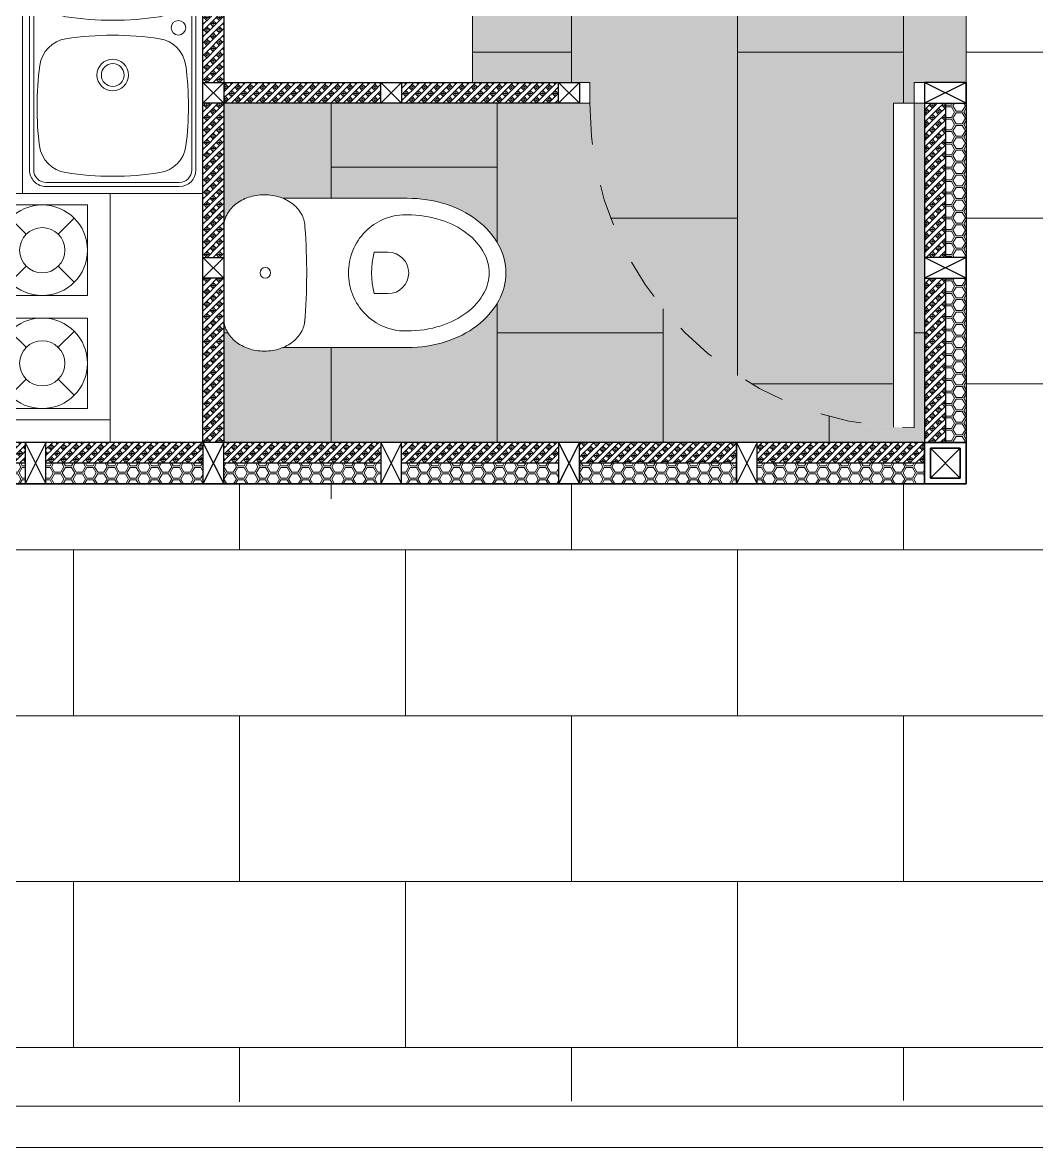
# Model space of a CAD drawing. Header units: millimetres. Extents: x 0 to 77.1, y -22.3 to 58.9.
# Drawn here: x 27.197 to 29.641, y -16.352 to -13.64 of the extents above; entities that cross this region are included whole.
import ezdxf

# ---------------------------------------------------------------- set-up
doc = ezdxf.new("R2010")
doc.units = ezdxf.units.MM
doc.linetypes.add('DASHDOT', pattern=[1, 0.5, -0.25, 0, -0.25])
doc.layers.add('0 1 Sombreado', color=7, linetype='Continuous', lineweight=5, true_color=0xd6d6d6)
for name, color, linetype, lineweight in [('0.1normal', 7, 'Continuous', 15), ('01 Moviliario', 251, 'Continuous', 15), ('01gorda', 7, 'Continuous', 30), ('01gris', 252, 'Continuous', 9)]:
    doc.layers.add(name, color=color, linetype=linetype, lineweight=lineweight)
pattern_1 = [(360, (-30.896736, -29.498663), (0.025980762, 0.015), [0.015, -0.036961524]), (360, (-30.896736, -29.472682), (0.025980762, 0.015), [0.015, -0.036961524]), (60, (-30.881736, -29.498663), (2e-13, 0.03), [0.015, -0.036961524]), (60, (-30.904236, -29.485672), (2e-13, 0.03), [0.015, -0.036961524]), (120, (-30.896736, -29.498663), (-0.025980762, 0.015), [0.015, -0.036961524]), (120, (-30.874236, -29.485672), (-0.025980762, 0.015), [0.015, -0.036961524])]
pattern_2 = [(45, (-30.904236, -29.476163), (7e-18, 0.030000009), [0.01060659, -0.0318198]), (45, (-30.904236, -29.491163), (7e-18, 0.030000009), [0.0318198, -0.01060659]), (45, (-30.896736, -29.498663), (7e-18, 0.030000009), [0.0318198, -0.01060659]), (45, (-30.881736, -29.498663), (7e-18, 0.030000009), [0.01060659, -0.0318198]), (135, (-30.881736, -29.498663), (-0.030000009, 7e-18), [0.01060659, -0.0318198]), (135, (-30.874236, -29.491163), (-0.030000009, 7e-18), [0.01060659, -0.0318198]), (135, (-30.889236, -29.476163), (-0.030000009, 7e-18), [0.01060659, -0.0318198]), (315, (-30.904236, -29.476163), (0.030000009, -1e-17), [0.01060659, -0.0318198]), (360, (-30.889236, -29.498663), (7e-18, 0.03), [0, -0.03]), (360, (-30.892236, -29.498663), (7e-18, 0.03), [0, -0.03]), (360, (-30.886236, -29.498663), (7e-18, 0.03), [0, -0.03]), (360, (-30.889236, -29.495663), (7e-18, 0.03), [0, -0.03]), (360, (-30.874236, -29.483663), (7e-18, 0.03), [0, -0.03]), (360, (-30.874236, -29.480663), (7e-18, 0.03), [0, -0.03]), (360, (-30.874236, -29.486663), (7e-18, 0.03), [0, -0.03]), (360, (-30.877236, -29.483663), (7e-18, 0.03), [0, -0.03]), (360, (-30.901236, -29.483663), (7e-18, 0.03), [0, -0.03]), (360, (-30.889236, -29.471663), (7e-18, 0.03), [0, -0.03])]
pattern_3 = [(45, (-26.49352, -29.476163), (7e-18, 0.030000009), [0.01060659, -0.0318198]), (45, (-26.49352, -29.491163), (7e-18, 0.030000009), [0.0318198, -0.01060659]), (45, (-26.48602, -29.498663), (7e-18, 0.030000009), [0.0318198, -0.01060659]), (45, (-26.47102, -29.498663), (7e-18, 0.030000009), [0.01060659, -0.0318198]), (135, (-26.47102, -29.498663), (-0.030000009, 7e-18), [0.01060659, -0.0318198]), (135, (-26.46352, -29.491163), (-0.030000009, 7e-18), [0.01060659, -0.0318198]), (135, (-26.47852, -29.476163), (-0.030000009, 7e-18), [0.01060659, -0.0318198]), (315, (-26.49352, -29.476163), (0.030000009, -1e-17), [0.01060659, -0.0318198]), (360, (-26.47852, -29.498663), (7e-18, 0.03), [0, -0.03]), (360, (-26.48152, -29.498663), (7e-18, 0.03), [0, -0.03]), (360, (-26.47552, -29.498663), (7e-18, 0.03), [0, -0.03]), (360, (-26.47852, -29.495663), (7e-18, 0.03), [0, -0.03]), (360, (-26.46352, -29.483663), (7e-18, 0.03), [0, -0.03]), (360, (-26.46352, -29.480663), (7e-18, 0.03), [0, -0.03]), (360, (-26.46352, -29.486663), (7e-18, 0.03), [0, -0.03]), (360, (-26.46652, -29.483663), (7e-18, 0.03), [0, -0.03]), (360, (-26.49052, -29.483663), (7e-18, 0.03), [0, -0.03]), (360, (-26.47852, -29.471663), (7e-18, 0.03), [0, -0.03])]
pattern_4 = [(45, (-24.05499, -29.476163), (7e-18, 0.030000009), [0.01060659, -0.0318198]), (45, (-24.05499, -29.491163), (7e-18, 0.030000009), [0.0318198, -0.01060659]), (45, (-24.04749, -29.498663), (7e-18, 0.030000009), [0.0318198, -0.01060659]), (45, (-24.03249, -29.498663), (7e-18, 0.030000009), [0.01060659, -0.0318198]), (135, (-24.03249, -29.498663), (-0.030000009, 7e-18), [0.01060659, -0.0318198]), (135, (-24.02499, -29.491163), (-0.030000009, 7e-18), [0.01060659, -0.0318198]), (135, (-24.03999, -29.476163), (-0.030000009, 7e-18), [0.01060659, -0.0318198]), (315, (-24.05499, -29.476163), (0.030000009, -1e-17), [0.01060659, -0.0318198]), (360, (-24.03999, -29.498663), (7e-18, 0.03), [0, -0.03]), (360, (-24.04299, -29.498663), (7e-18, 0.03), [0, -0.03]), (360, (-24.03699, -29.498663), (7e-18, 0.03), [0, -0.03]), (360, (-24.03999, -29.495663), (7e-18, 0.03), [0, -0.03]), (360, (-24.02499, -29.483663), (7e-18, 0.03), [0, -0.03]), (360, (-24.02499, -29.480663), (7e-18, 0.03), [0, -0.03]), (360, (-24.02499, -29.486663), (7e-18, 0.03), [0, -0.03]), (360, (-24.02799, -29.483663), (7e-18, 0.03), [0, -0.03]), (360, (-24.05199, -29.483663), (7e-18, 0.03), [0, -0.03]), (360, (-24.03999, -29.471663), (7e-18, 0.03), [0, -0.03])]
pattern_5 = [(360, (-24.04749, -29.498663), (0.025980762, 0.015), [0.015, -0.036961524]), (360, (-24.04749, -29.472682), (0.025980762, 0.015), [0.015, -0.036961524]), (60, (-24.03249, -29.498663), (2e-13, 0.03), [0.015, -0.036961524]), (60, (-24.05499, -29.485672), (2e-13, 0.03), [0.015, -0.036961524]), (120, (-24.04749, -29.498663), (-0.025980762, 0.015), [0.015, -0.036961524]), (120, (-24.02499, -29.485672), (-0.025980762, 0.015), [0.015, -0.036961524])]

# ---------------------------------------------------------------- blocks, each defined once
blk = doc.blocks.new('Muko02pl')
at = {"color": 0, "linetype": 'ByBlock'}
for p, q in [((0.4364, 0), (-0.4364, 0)), ((-0.4364, 0), (-0.4364, -0.6)), ((0.4364, 0), (0.4364, -0.6)), ((0.4364, -0.0545), (-0.4364, -0.0545)), ((-0.1636, -0.0818), (-0.3818, -0.0818)), ((-0.3818, -0.0818), (-0.3818, -0.3)), ((-0.1636, -0.0818), (-0.1636, -0.3)), ((0.1091, -0.0818), (-0.1091, -0.0818)), ((-0.1091, -0.0818), (-0.1091, -0.5727)), ((0.1091, -0.0818), (0.1091, -0.5727)), ((0.1636, -0.0818), (0.1636, -0.3)), ((0.3818, -0.0818), (0.1636, -0.0818)), ((0.3818, -0.0818), (0.3818, -0.3)), ((-0.3499, -0.1138), (-0.3113, -0.1523)), ((-0.1956, -0.1138), (-0.2342, -0.1523)), ((0.1956, -0.1138), (0.2342, -0.1523)), ((0.3499, -0.1138), (0.3113, -0.1523)), ((-0.3113, -0.2295), (-0.3499, -0.268)), ((-0.2342, -0.2295), (-0.1956, -0.268)), ((0.2342, -0.2295), (0.1956, -0.268)), ((0.3113, -0.2295), (0.3499, -0.268)), ((-0.1636, -0.3), (-0.3818, -0.3)), ((0.3818, -0.3), (0.1636, -0.3)), ((-0.3818, -0.3545), (-0.3818, -0.5727)), ((-0.1636, -0.3545), (-0.3818, -0.3545)), ((-0.1636, -0.3545), (-0.1636, -0.5727)), ((0.1636, -0.3545), (0.1636, -0.5727)), ((0.3818, -0.3545), (0.1636, -0.3545)), ((0.3818, -0.3545), (0.3818, -0.5727)), ((-0.3499, -0.3865), (-0.3113, -0.4251)), ((-0.1956, -0.3865), (-0.2342, -0.4251)), ((0.1956, -0.3865), (0.2342, -0.4251)), ((0.3499, -0.3865), (0.3113, -0.4251)), ((-0.3113, -0.5022), (-0.3499, -0.5408)), ((-0.2342, -0.5022), (-0.1956, -0.5408)), ((0.2342, -0.5022), (0.1956, -0.5408)), ((0.3113, -0.5022), (0.3499, -0.5408)), ((-0.1636, -0.5727), (-0.3818, -0.5727)), ((0.1091, -0.5727), (-0.1091, -0.5727)), ((0.3818, -0.5727), (0.1636, -0.5727)), ((0.4364, -0.6), (-0.4364, -0.6))]:
    blk.add_line(p, q, dxfattribs=at)
for centre, radius in [((-0.2727, -0.1909), 0.1091), ((0.2727, -0.1909), 0.1091), ((-0.2727, -0.1909), 0.0545), ((0.2727, -0.1909), 0.0545), ((-0.2727, -0.4636), 0.1091), ((0.2727, -0.4636), 0.1091), ((-0.2727, -0.4636), 0.0545), ((0.2727, -0.4636), 0.0545)]:
    blk.add_circle(centre, radius, dxfattribs=at)
blk = doc.blocks.new('bacha1')
for p, q in [((712.0489, 1579.8513), (712.8489, 1579.8513)), ((712.0489, 1579.4163), (712.0489, 1579.8513)), ((712.1059, 1579.8343), (712.4489, 1579.8343)), ((712.7919, 1579.8343), (712.4489, 1579.8343)), ((712.8489, 1579.8513), (712.8489, 1579.4163)), ((712.1059, 1579.8243), (712.4489, 1579.8243)), ((712.7919, 1579.8243), (712.4489, 1579.8243)), ((712.0659, 1579.6338), (712.0659, 1579.7943)), ((712.0759, 1579.6338), (712.0759, 1579.7943)), ((712.8219, 1579.6338), (712.8219, 1579.7943)), ((712.8319, 1579.6338), (712.8319, 1579.7943)), ((712.0659, 1579.6338), (712.0659, 1579.4733)), ((712.0759, 1579.6338), (712.0759, 1579.4733)), ((712.8219, 1579.6338), (712.8219, 1579.4733)), ((712.8319, 1579.6338), (712.8319, 1579.4733)), ((712.1059, 1579.4433), (712.4489, 1579.4433)), ((712.1059, 1579.4333), (712.4489, 1579.4333)), ((712.7919, 1579.4433), (712.4489, 1579.4433)), ((712.7919, 1579.4333), (712.4489, 1579.4333)), ((712.0489, 1579.4163), (712.8489, 1579.4163))]:
    blk.add_line(p, q)
for centre, radius in [((712.4489, 1579.7921), 0.0175), ((712.3349, 1579.6338), 0.038), ((712.5629, 1579.6338), 0.038), ((712.3349, 1579.6338), 0.0275), ((712.5629, 1579.6338), 0.0275)]:
    blk.add_circle(centre, radius)
for centre, radius, start, end in [((712.1059, 1579.7943), 0.04, 90, 180), ((712.7919, 1579.7943), 0.04, 0, 90), ((712.1059, 1579.7943), 0.03, 90, 180), ((712.1736, 1579.7359), 0.075, 97.2543, 171.3003), ((712.2589, 1579.0663), 0.75, 90, 97.2543), ((712.2589, 1579.0663), 0.75, 82.3964, 90), ((712.3482, 1579.7354), 0.075, 8.654, 82.3964), ((712.5496, 1579.7354), 0.075, 97.6036, 171.346), ((712.6389, 1579.0663), 0.75, 90, 97.6036), ((712.6389, 1579.0663), 0.75, 82.7457, 90), ((712.7241, 1579.7359), 0.075, 8.6997, 82.7457), ((712.7919, 1579.7943), 0.03, 0, 90), ((712.8409, 1579.6338), 0.75, 171.3003, 188.6997), ((712.0569, 1579.6338), 0.75, 351.3003, 8.6997), ((711.6809, 1579.6338), 0.75, 351.346, 8.654), ((713.2169, 1579.6338), 0.75, 171.346, 188.654), ((712.1736, 1579.5317), 0.075, 188.6997, 262.7457), ((712.3482, 1579.5323), 0.075, 277.6036, 351.346), ((712.5496, 1579.5323), 0.075, 188.654, 262.3964), ((712.7241, 1579.5317), 0.075, 277.2543, 351.3003), ((712.1059, 1579.4733), 0.04, 180, 270), ((712.1059, 1579.4733), 0.03, 180, 270), ((712.2589, 1580.2013), 0.75, 262.7457, 270), ((712.2589, 1580.2013), 0.75, 270, 277.6036), ((712.6389, 1580.2013), 0.75, 262.3964, 270), ((712.6389, 1580.2013), 0.75, 270, 277.2543), ((712.7919, 1579.4733), 0.03, 270, 0), ((712.7919, 1579.4733), 0.04, 270, 0)]:
    blk.add_arc(centre, radius, start, end)
blk = doc.blocks.new('ISS-I-23')
for points in [[(-0.1201, -0.195, 0.039865), (0.11, -0.1958, 0.119667), (0.1392, -0.1887, 0.104889), (0.1656, -0.1671, 0.089081), (0.1824, -0.1363, 0.080417), (0.1886, -0.0979, 0.080417), (0.1824, -0.0595, 0.089081), (0.1656, -0.0287, 0.104889), (0.1392, -0.0071, 0.119667), (0.11, 0), (-0.11, 0, 0.119667), (-0.1392, -0.0071, 0.104889), (-0.1656, -0.0287, 0.089081), (-0.1824, -0.0595, 0.080417), (-0.1886, -0.0979, 0.080417), (-0.1824, -0.1363, 0.089081), (-0.1656, -0.1671, 0.104889), (-0.1392, -0.1887, 0.119667), (-0.11, -0.1958)], [(-0.18, -0.1427), (-0.18, -0.4366, 0.00435), (-0.18, -0.4421, 0.076078), (-0.1657, -0.5358, 0.08622), (-0.1273, -0.6103, 0.105939), (-0.0662, -0.6631, 0.125873), (0, -0.68, 0.125873), (0.0662, -0.6631, 0.105939), (0.1273, -0.6103, 0.08622), (0.1657, -0.5358, 0.076078), (0.18, -0.4421, 0.00435), (0.18, -0.4366), (0.18, -0.1427)], [(0.14, -0.4373, 0.10073), (0.1294, -0.3852, 0.099391), (0.099, -0.3407, 0.097553), (0.0537, -0.3112, 0.096293), (0, -0.3007, 0.096293), (-0.0537, -0.3112, 0.097553), (-0.099, -0.3407, 0.099391), (-0.1294, -0.3852, 0.10073), (-0.14, -0.4373, 0.10073)], [(-0.14, -0.4373, 0.00435), (-0.14, -0.4421, 0.076078), (-0.1275, -0.5238, 0.08622), (-0.0954, -0.5862, 0.105939), (-0.047, -0.628, 0.125873), (0, -0.64, 0.125873)], [(0, -0.64, 0.125873), (0.047, -0.628, 0.105939), (0.0954, -0.5862, 0.08622), (0.1275, -0.5238, 0.076078), (0.14, -0.4421, 0.00435), (0.14, -0.4373, 0.00435)]]:
    blk.add_lwpolyline(points, format="xyb")
blk.add_lwpolyline([(0.05, -0.3959), (0.05, -0.3628, 0.131931), (-0.05, -0.3628), (-0.05, -0.3959, 1)], format="xyb", close=True)
blk.add_circle((0.0002, -0.1002), 0.0127)

msp = doc.modelspace()

# ---------------------------------------------------------------- hatches: boundary and pattern name
at = {"layer": '0 1 Sombreado', "true_color": 0x636466}
h = msp.add_hatch(dxfattribs=at)
h.set_pattern_fill('AR-B816', color=251, scale=0.05)
h.set_pattern_definition([(360, (99.7199, 62.68863), (1e-16, 0.4), []), (90, (99.7199, 62.68863), (-0.4, 0.4), [0.4, -0.4])])
h.paths.add_polyline_path([(37.2712, -16.2206), (37.2712, -14.7206), (37.2712, -14.7523), (36.8176, -14.7523), (34.2712, -14.7523), (34.1712, -14.7523), (33.7176, -14.7523), (31.1712, -14.7523), (31.0712, -14.7523), (31.0712, -14.6523), (31.0712, -14.2559), (31.0712, -14.2559), (31.0712, -14.2059), (31.0712, -13.8344), (31.0712, -13.8344), (31.0712, -13.7844), (31.0712, -12.5701), (31.0712, -12.5701), (31.0702, -12.5701), (31.0712, -12.5701), (31.0712, -12.5201), (31.0712, -12.1487), (31.0712, -12.1487), (31.0712, -12.0987), (31.0712, -11.6023), (29.4712, -11.6023), (29.4712, -11.7023), (29.4712, -12.5701), (29.4712, -13.7844), (29.4712, -13.7844), (29.4712, -13.8344), (29.4712, -14.2059), (29.4712, -14.2059), (29.4712, -14.2559), (29.4712, -14.7523), (29.3712, -14.7523), (26.3712, -14.7523), (26.2712, -14.7523), (25.8176, -14.7523), (25.3891, -14.7523), (24.1533, -14.7523), (24.1033, -14.7523), (23.2712, -14.7523), (23.2712, -16.2523)])
edge = h.paths.add_edge_path(flags=16)
edge.add_spline(control_points=[(26.0056, -15.9443), (26.0049, -15.9452), (25.9924, -15.9604), (25.9801, -15.9791), (25.9732, -15.971), (25.9717, -15.9683)], knot_values=[1.709669, 1.709669, 1.709669, 1.709669, 1.728352, 2.033604, 2.128549, 2.128549, 2.128549, 2.128549], degree=3, periodic=0)
edge.add_spline(control_points=[(25.9717, -15.9683), (25.9663, -15.9769), (25.9541, -15.9945), (25.943, -16.0106), (25.9117, -16.0434), (25.894, -16.0512), (25.8756, -16.0449), (25.8565, -16.045), (25.8439, -16.0376), (25.8403, -16.0181), (25.8569, -15.9951), (25.8668, -15.9756), (25.8926, -15.9507), (25.8566, -15.9642), (25.8438, -15.9551), (25.8651, -15.942), (25.8906, -15.9355), (25.9118, -15.929), (25.9232, -15.9216), (25.9284, -15.9175)], knot_values=[0, 0, 0, 0, 0.275897, 0.50637, 0.837149, 1.050474, 1.263288, 1.480834, 1.659882, 1.865649, 2.123789, 2.379876, 2.601964, 2.852329, 3.006892, 3.223523, 3.490126, 3.723317, 3.945086, 3.945086, 3.945086, 3.945086], degree=3, periodic=0)
edge.add_spline(control_points=[(25.9284, -15.9175), (25.9278, -15.9169), (25.9249, -15.9125), (25.9332, -15.9059), (25.9408, -15.8993)], knot_values=[0.828015, 0.828015, 0.828015, 0.828015, 0.865537, 1.07962, 1.07962, 1.07962, 1.07962], degree=3, periodic=0)
edge.add_line((25.9408, -15.8993), (25.9408, -15.8716))
edge.add_line((25.9408, -15.8716), (25.919, -15.8472))
edge.add_spline(control_points=[(25.919, -15.8472), (25.9156, -15.8531), (25.9059, -15.87), (25.8905, -15.8996), (25.8625, -15.9297), (25.8244, -15.9398), (25.801, -15.8968), (25.8043, -15.8776), (25.8127, -15.8456), (25.8223, -15.8304)], knot_values=[0.013069, 0.013069, 0.013069, 0.013069, 0.185016, 0.502321, 0.82658, 1.114636, 1.438022, 1.670193, 2.014576, 2.014576, 2.014576, 2.014576], degree=3, periodic=0)
edge.add_spline(control_points=[(25.9269, -15.833), (25.9211, -15.8351), (25.9004, -15.842), (25.8724, -15.8609), (25.8441, -15.8469), (25.8243, -15.843), (25.8147, -15.8135), (25.8227, -15.7449)], knot_values=[0, 0, 0, 0, 0.138131, 0.463306, 0.730296, 0.94987, 1.273816, 1.273816, 1.273816, 1.273816], degree=3, periodic=0)
edge.add_spline(control_points=[(25.8227, -15.7449), (25.82, -15.7445), (25.7984, -15.7396), (25.7481, -15.7032), (25.7231, -15.6657), (25.718, -15.6459)], knot_values=[2.076759, 2.076759, 2.076759, 2.076759, 2.145976, 2.626628, 3.017028, 3.017028, 3.017028, 3.017028], degree=3, periodic=0)
edge.add_spline(control_points=[(25.718, -15.6459), (25.6429, -15.6618), (25.6078, -15.6711), (25.5853, -15.6855), (25.538, -15.7006), (25.5191, -15.6863), (25.5115, -15.6813)], knot_values=[3.15022, 3.15022, 3.15022, 3.15022, 3.517663, 3.791101, 4.145898, 4.357548, 4.357548, 4.357548, 4.357548], degree=3, periodic=0)
edge.add_spline(control_points=[(25.5115, -15.6813), (25.4995, -15.6869), (25.4749, -15.6966), (25.4297, -15.7279), (25.3806, -15.722), (25.3623, -15.7019), (25.3589, -15.692)], knot_values=[1.107441, 1.107441, 1.107441, 1.107441, 1.427826, 1.798298, 2.146057, 2.421539, 2.421539, 2.421539, 2.421539], degree=3, periodic=0)
edge.add_line((25.3589, -15.692), (25.3589, -16.0432))
edge.add_line((25.3589, -16.0432), (24.5785, -16.0432))
edge.add_line((24.5785, -16.0432), (24.5785, -15.2711))
edge.add_line((24.5785, -15.2711), (25.3589, -15.2711))
edge.add_line((25.3589, -15.2711), (25.3589, -15.5884))
edge.add_line((25.3589, -15.5884), (25.4657, -15.5884))
edge.add_spline(control_points=[(25.4657, -15.5884), (25.4704, -15.5799), (25.4846, -15.5617), (25.5077, -15.549), (25.5226, -15.5456)], knot_values=[1.491604, 1.491604, 1.491604, 1.491604, 1.73786, 2.051843, 2.051843, 2.051843, 2.051843], degree=3, periodic=0)
edge.add_spline(control_points=[(25.5226, -15.5456), (25.5257, -15.5406), (25.5311, -15.5348), (25.5379, -15.5325), (25.5408, -15.5307)], knot_values=[6.548612, 6.548612, 6.548612, 6.548612, 6.762311, 6.927492, 6.927492, 6.927492, 6.927492], degree=3, periodic=0)
edge.add_line((25.5408, -15.5307), (25.5408, -15.4173))
edge.add_arc((25.562, -15.372), 0.05, 221.7404, 244.8569, ccw=False)
edge.add_line((25.5247, -15.4053), (25.5178, -15.3975))
edge.add_arc((25.5551, -15.3642), 0.05, 131.7404, 221.7404, ccw=False)
edge.add_line((25.5218, -15.3269), (25.9382, -14.9553))
edge.add_arc((26.0048, -15.03), 0.1, 41.7404, 131.7404, ccw=False)
edge.add_line((26.0794, -14.9634), (26.5143, -15.4508))
edge.add_arc((26.4397, -15.5174), 0.1, -48.2596, 41.7404, ccw=False)
edge.add_line((26.5063, -15.592), (26.0899, -15.9636))
edge.add_arc((26.0566, -15.9263), 0.05, -138.2596, -48.2596, ccw=False)
edge.add_line((26.0193, -15.9596), (26.0056, -15.9443))
edge = h.paths.add_edge_path(flags=0)
edge.add_spline(control_points=[(26.1005, -15.611), (26.12, -15.5961), (26.1294, -15.5882), (26.1497, -15.5619), (26.1974, -15.5002), (26.1536, -15.4106), (26.0955, -15.2805), (25.9785, -15.2651), (25.9099, -15.2795), (25.8548, -15.3297), (25.8281, -15.3559), (25.8197, -15.3646)], knot_values=[0.165501, 0.165501, 0.165501, 0.165501, 0.557623, 0.859104, 1.272464, 1.759933, 2.356194, 2.847852, 3.261618, 3.793025, 4.039868, 4.039868, 4.039868, 4.039868], degree=3, periodic=0)
edge = h.paths.add_edge_path(flags=0)
edge.add_arc((25.1892, -15.7775), 0.0278, -90, 270)
edge = h.paths.add_edge_path(flags=0)
edge.add_arc((25.1892, -15.7775), 0.00963, -90, 270)
edge = h.paths.add_edge_path(flags=0)
edge.add_arc((25.1892, -15.7775), 0.0116, -90, 3.0374, ccw=False)
edge.add_arc((25.1892, -15.7775), 0.0116, -302.4673, -90, ccw=False)
edge.add_line((25.1954, -15.7677), (25.2028, -15.7612))
edge.add_line((25.2028, -15.7612), (25.2007, -15.7769))
edge = h.paths.add_edge_path(flags=0)
edge.add_arc((24.9397, -15.7612), 0.0626, -90, 270)
edge = h.paths.add_edge_path(flags=0)
edge.add_arc((24.7017, -15.6396), 0.0278, -90, 270)
edge = h.paths.add_edge_path(flags=0)
edge.add_arc((24.7017, -15.6396), 0.00991, -90, 270)
edge = h.paths.add_edge_path(flags=0)
edge.add_arc((24.7017, -15.6396), 0.0116, -161.9623, -90, ccw=False)
edge.add_line((24.6907, -15.6432), (24.6809, -15.6432))
edge.add_line((24.6809, -15.6432), (24.6905, -15.6367))
edge.add_arc((24.7017, -15.6396), 0.0116, 90, 165.6715, ccw=False)
edge.add_arc((24.7017, -15.6396), 0.0116, -90, 90, ccw=False)
edge = h.paths.add_edge_path(flags=16)
edge.add_spline(control_points=[(24.2605, -15.3701), (24.2688, -15.3751), (24.3081, -15.3985), (24.3326, -15.4123), (24.3556, -15.4301), (24.3562, -15.4306)], knot_values=[10.084339, 10.084339, 10.084339, 10.084339, 10.225855, 10.781725, 10.7969, 10.7969, 10.7969, 10.7969], degree=3, periodic=0)
edge.add_arc((24.3088, -15.4466), 0.05, 18.6927, 39.9661, ccw=False)
edge.add_spline(control_points=[(24.3562, -15.4306), (24.3772, -15.4471), (24.4151, -15.4825), (24.4128, -15.5131), (24.3992, -15.5595), (24.3623, -15.5708), (24.3288, -15.5772), (24.301, -15.5632), (24.2815, -15.5524)], knot_values=[7.68035, 7.68035, 7.68035, 7.68035, 8.203114, 8.529952, 8.933756, 9.296958, 9.639394, 10.084339, 10.084339, 10.084339, 10.084339], degree=3, periodic=0)
edge.add_line((24.2815, -15.5524), (24.0603, -15.8003))
edge.add_spline(control_points=[(24.0603, -15.8003), (24.0692, -15.8151), (24.0849, -15.8446), (24.0765, -15.893), (24.0215, -15.9142), (23.99, -15.9128), (23.9656, -15.8942), (23.9548, -15.8842)], knot_values=[1.488412, 1.488412, 1.488412, 1.488412, 1.842144, 2.254394, 2.697302, 3.044763, 3.407696, 3.407696, 3.407696, 3.407696], degree=3, periodic=0)
edge.add_arc((23.9625, -15.8348), 0.05, 228.2596, 261.0983, ccw=False)
edge.add_arc((23.896, -15.9094), 0.05, -41.7404, 48.2596, ccw=False)
edge.add_line((23.9333, -15.9427), (23.9182, -15.9596))
edge.add_arc((23.8809, -15.9263), 0.05, -131.7404, -41.7404, ccw=False)
edge.add_line((23.8476, -15.9636), (23.4311, -15.592))
edge.add_arc((23.4977, -15.5174), 0.1, 138.2596, 228.2596, ccw=False)
edge.add_line((23.4231, -15.4508), (23.858, -14.9634))
edge.add_arc((23.9326, -15.03), 0.1, 48.2596, 138.2596, ccw=False)
edge.add_line((23.9992, -14.9553), (24.4156, -15.3269))
edge.add_arc((24.3824, -15.3642), 0.05, -41.7404, 48.2596, ccw=False)
edge.add_line((24.4197, -15.3975), (24.4127, -15.4053))
edge.add_arc((24.3754, -15.372), 0.05, -126.0397, -41.7404, ccw=False)
edge = h.paths.add_edge_path(flags=0)
edge.add_line((23.6871, -15.656), (23.6069, -15.5845))
edge.add_arc((23.6735, -15.5099), 0.1, 138.2596, 228.2596, ccw=False)
edge.add_line((23.5989, -15.4433), (23.8786, -15.1298))
edge.add_arc((23.9532, -15.1964), 0.1, 48.2596, 138.2596, ccw=False)
edge.add_line((24.0198, -15.1218), (24.0767, -15.1725))
edge.add_spline(control_points=[(24.0767, -15.1725), (24.0791, -15.1726), (24.0956, -15.1729), (24.1129, -15.1723), (24.1162, -15.1826), (24.1166, -15.1868)], knot_values=[7.052244, 7.052244, 7.052244, 7.052244, 7.104775, 7.431857, 7.588448, 7.588448, 7.588448, 7.588448], degree=3, periodic=0)
edge.add_spline(control_points=[(24.1166, -15.1868), (24.1369, -15.1844), (24.1781, -15.1855), (24.2191, -15.1894), (24.2355, -15.22), (24.2377, -15.2541), (24.2493, -15.3297), (24.257, -15.3597), (24.2605, -15.3701)], knot_values=[7.413859, 7.413859, 7.413859, 7.413859, 7.835327, 8.22811, 8.554299, 8.916163, 9.463861, 9.794065, 9.794065, 9.794065, 9.794065], degree=3, periodic=0)
edge.add_spline(control_points=[(24.2605, -15.3701), (24.2613, -15.3727), (24.2657, -15.3851), (24.2744, -15.4036), (24.2885, -15.407), (24.3003, -15.4201), (24.3155, -15.4621), (24.3242, -15.493), (24.3078, -15.5205), (24.2913, -15.538), (24.2828, -15.5253), (24.2696, -15.5035), (24.2527, -15.4816), (24.2396, -15.4577), (24.2355, -15.4807), (24.2443, -15.4965), (24.2439, -15.5174), (24.2291, -15.4998), (24.2124, -15.4765), (24.2093, -15.4491), (24.2213, -15.4193), (24.2196, -15.3945), (24.2106, -15.3834), (24.1951, -15.346), (24.1878, -15.327)], knot_values=[1.227412, 1.227412, 1.227412, 1.227412, 1.307591, 1.628238, 1.842492, 2.088211, 2.495474, 2.839351, 3.180287, 3.445942, 3.643343, 3.953826, 4.296261, 4.551576, 4.776096, 5.058964, 5.275236, 5.508829, 5.846408, 6.159357, 6.504574, 6.78934, 7.056079, 7.413859, 7.413859, 7.413859, 7.413859], degree=3, periodic=0)
edge.add_spline(control_points=[(24.1878, -15.327), (24.1738, -15.3188), (24.1458, -15.3026), (24.1261, -15.292), (24.1162, -15.2869)], knot_values=[11.186489, 11.186489, 11.186489, 11.186489, 11.416893, 11.675803, 11.675803, 11.675803, 11.675803], degree=3, periodic=0)
edge.add_spline(control_points=[(24.1162, -15.2869), (24.1156, -15.2881), (24.1104, -15.2944), (24.0808, -15.2948), (24.0724, -15.2974), (24.0457, -15.3151), (24.0251, -15.3559), (24.0145, -15.3739)], knot_values=[8.492704, 8.492704, 8.492704, 8.492704, 8.54403, 8.817538, 9.127803, 9.45951, 9.944338, 9.944338, 9.944338, 9.944338], degree=3, periodic=0)
edge.add_spline(control_points=[(24.0145, -15.3739), (24.017, -15.3768), (24.029, -15.3911), (24.0436, -15.4117), (24.0533, -15.4375), (24.0555, -15.4476)], knot_values=[3.347377, 3.347377, 3.347377, 3.347377, 3.444477, 3.838464, 4.108928, 4.108928, 4.108928, 4.108928], degree=3, periodic=0)
edge.add_spline(control_points=[(24.0555, -15.4476), (24.0565, -15.4525), (24.0581, -15.4636), (24.0567, -15.4732), (24.0546, -15.4787)], knot_values=[3.04399, 3.04399, 3.04399, 3.04399, 3.173134, 3.347377, 3.347377, 3.347377, 3.347377], degree=3, periodic=0)
edge.add_spline(control_points=[(24.0546, -15.4787), (24.0555, -15.4819), (24.0571, -15.4932), (24.0394, -15.5245), (24.0065, -15.5484), (23.9894, -15.566), (23.9734, -15.5639), (23.967, -15.5617)], knot_values=[0.080384, 0.080384, 0.080384, 0.080384, 0.210319, 0.527254, 0.86581, 1.122555, 1.32355, 1.32355, 1.32355, 1.32355], degree=3, periodic=0)
edge.add_spline(control_points=[(23.967, -15.5617), (23.9602, -15.5636), (23.9526, -15.5646), (23.9448, -15.5648)], knot_values=[1.907386, 1.907386, 1.907386, 1.907386, 2.079531, 2.079531, 2.079531, 2.079531], degree=3, periodic=0)
edge.add_spline(control_points=[(23.9448, -15.5648), (23.9375, -15.5649), (23.9087, -15.5626), (23.8846, -15.5485), (23.8665, -15.5355), (23.865, -15.5344)], knot_values=[1.241332, 1.241332, 1.241332, 1.241332, 1.401124, 1.865821, 1.907386, 1.907386, 1.907386, 1.907386], degree=3, periodic=0)
edge.add_spline(control_points=[(23.865, -15.5344), (23.8555, -15.5412), (23.8337, -15.5584), (23.8126, -15.5829), (23.7948, -15.5897), (23.7908, -15.6169), (23.7904, -15.6263), (23.7904, -15.6269)], knot_values=[0.204874, 0.204874, 0.204874, 0.204874, 0.47385, 0.848606, 1.100796, 1.450919, 1.474908, 1.474908, 1.474908, 1.474908], degree=3, periodic=0)
edge.add_spline(control_points=[(23.7904, -15.6269), (23.8015, -15.6506), (23.8152, -15.6759), (23.8295, -15.7008)], knot_values=[0, 0, 0, 0, 0.313508, 0.313508, 0.313508, 0.313508], degree=3, periodic=0)
edge.add_spline(control_points=[(23.8295, -15.7008), (23.8397, -15.704), (23.8679, -15.7122), (23.9004, -15.7214), (23.9202, -15.7226), (23.9429, -15.7107), (23.9717, -15.7118), (23.9935, -15.7234), (24.0293, -15.7418), (23.9988, -15.7436), (23.9823, -15.7424), (23.9651, -15.7405), (23.9885, -15.7581), (24.0335, -15.7869), (24.0554, -15.7998), (24.0341, -15.8129), (24.0154, -15.8329), (23.9868, -15.8244), (23.9597, -15.817), (23.9259, -15.8034), (23.901, -15.7763), (23.8882, -15.7703), (23.8741, -15.7676), (23.8696, -15.7668)], knot_values=[2.34837, 2.34837, 2.34837, 2.34837, 2.606177, 3.018845, 3.279186, 3.567585, 3.87918, 4.190581, 4.504806, 4.758939, 5.039968, 5.226085, 5.493085, 5.968741, 6.222875, 6.483636, 6.798508, 7.111528, 7.438712, 7.806896, 8.166435, 8.444744, 8.556795, 8.556795, 8.556795, 8.556795], degree=3, periodic=0)
edge.add_spline(control_points=[(23.8696, -15.7668), (23.8527, -15.764), (23.8271, -15.7611), (23.8025, -15.7575), (23.8005, -15.7572)], knot_values=[1.892664, 1.892664, 1.892664, 1.892664, 2.310465, 2.34837, 2.34837, 2.34837, 2.34837], degree=3, periodic=0)
edge.add_spline(control_points=[(23.8005, -15.7572), (23.7746, -15.7534), (23.7358, -15.7462), (23.7129, -15.7399), (23.6956, -15.7196), (23.691, -15.6866), (23.6879, -15.6637), (23.6871, -15.656)], knot_values=[0.236331, 0.236331, 0.236331, 0.236331, 0.718232, 1.007659, 1.301935, 1.694093, 1.892664, 1.892664, 1.892664, 1.892664], degree=3, periodic=0)
at = {"layer": '0 1 Sombreado', "true_color": 0xebebeb}
h = msp.add_hatch(color=7, dxfattribs=at)
h.dxf.hatch_style = 1
h.paths.add_polyline_path([(29.2962, -14.615), (29.2962, -13.8344), (29.3462, -13.8344), (29.3462, -13.7844), (29.3712, -13.7844), (29.4712, -13.7844), (29.4712, -12.5701), (29.3712, -12.5701), (29.3462, -12.5701), (29.3462, -12.5201), (29.2962, -12.5201), (29.2962, -11.7396, 0.395599), (28.5641, -12.5201), (28.5641, -12.5701), (28.5391, -12.5701), (28.2819, -12.5701), (28.2819, -13.7844), (28.5391, -13.7844), (28.5641, -13.7844), (28.5641, -13.8344, 0.395599)])
at = {"layer": '0 1 Sombreado', "true_color": 0x636466}
h = msp.add_hatch(dxfattribs=at)
h.set_pattern_fill('AR-B816', color=251, scale=0.05, angle=-90)
h.set_pattern_definition([(270, (99.7199, 62.68863), (0.4, -7e-17), []), (360, (99.7199, 62.68863), (0.4, 0.4), [0.4, -0.4])])
h.paths.add_polyline_path([(29.2962, -14.615), (29.2962, -13.8344), (29.3462, -13.8344), (29.3462, -13.7844), (29.3712, -13.7844), (29.4712, -13.7844), (29.4712, -12.5701), (29.3712, -12.5701), (29.3462, -12.5701), (29.3462, -12.5201), (29.2962, -12.5201), (29.2962, -11.7396, 0.395599), (28.5641, -12.5201), (28.5641, -12.5701), (28.5391, -12.5701), (28.2819, -12.5701), (28.2819, -13.7844), (28.5391, -13.7844), (28.5641, -13.7844), (28.5641, -13.8344, 0.395599)], flags=17)
at = {"layer": '0 1 Sombreado', "true_color": 0xebebeb}
h = msp.add_hatch(color=7, dxfattribs=at)
h.dxf.hatch_style = 1
h.paths.add_polyline_path([(29.3712, -14.6523), (29.3712, -13.8344), (29.3462, -13.8344), (29.3462, -14.6166, -0.414214), (28.5641, -13.8344), (28.5391, -13.8344), (27.6819, -13.8344), (27.6819, -14.1334, -0.119667), (27.689, -14.1042, -0.104889), (27.7106, -14.0778, -0.089081), (27.7414, -14.061, -0.080417), (27.7798, -14.0548, -0.094775), (27.8247, -14.0634), (28.1185, -14.0634, -0.00435), (28.124, -14.0633, -0.076078), (28.2177, -14.0777, -0.08622), (28.2922, -14.116, -0.105939), (28.345, -14.1772, -0.125873), (28.3619, -14.2434, -0.125873), (28.345, -14.3095, -0.105939), (28.2922, -14.3707, -0.08622), (28.2177, -14.4091, -0.080454), (28.1185, -14.4234), (27.8247, -14.4234, -0.094778), (27.7798, -14.4319, -0.080417), (27.7414, -14.4257, -0.089081), (27.7106, -14.4089, -0.104889), (27.689, -14.3825, -0.119667), (27.6819, -14.3534), (27.6819, -14.6523)])
at = {"layer": '0 1 Sombreado', "true_color": 0x636466}
h = msp.add_hatch(dxfattribs=at)
h.set_pattern_fill('AR-B816', color=251, scale=0.05, angle=-90)
h.set_pattern_definition([(270, (60.7408, 42.8116), (0.4, -7e-17), []), (360, (60.7408, 42.8116), (0.4, 0.4), [0.4, -0.4])])
h.paths.add_polyline_path([(29.3712, -14.6523), (29.3712, -13.8344), (29.3462, -13.8344), (29.3462, -14.6166, -0.414214), (28.5641, -13.8344), (28.5391, -13.8344), (27.6819, -13.8344), (27.6819, -14.1334, -0.119667), (27.689, -14.1042, -0.104889), (27.7106, -14.0778, -0.089081), (27.7414, -14.061, -0.080417), (27.7798, -14.0548, -0.094775), (27.8247, -14.0634), (28.1185, -14.0634, -0.00435), (28.124, -14.0633, -0.076078), (28.2177, -14.0777, -0.08622), (28.2922, -14.116, -0.105939), (28.345, -14.1772, -0.125873), (28.3619, -14.2434, -0.125873), (28.345, -14.3095, -0.105939), (28.2922, -14.3707, -0.08622), (28.2177, -14.4091, -0.080454), (28.1185, -14.4234), (27.8247, -14.4234, -0.094778), (27.7798, -14.4319, -0.080417), (27.7414, -14.4257, -0.089081), (27.7106, -14.4089, -0.104889), (27.689, -14.3825, -0.119667), (27.6819, -14.3534), (27.6819, -14.6523)])
at = {"layer": '01gris'}
h = msp.add_hatch(dxfattribs=at)
h.set_pattern_fill('LATTICE3', color=256, scale=0.03, pattern_type=2)
h.set_pattern_definition([(45, (-26.49352, -29.054734), (7e-18, 0.030000009), [0.01060659, -0.0318198]), (45, (-26.49352, -29.069734), (7e-18, 0.030000009), [0.0318198, -0.01060659]), (45, (-26.48602, -29.077234), (7e-18, 0.030000009), [0.0318198, -0.01060659]), (45, (-26.47102, -29.077234), (7e-18, 0.030000009), [0.01060659, -0.0318198]), (135, (-26.47102, -29.077234), (-0.030000009, 7e-18), [0.01060659, -0.0318198]), (135, (-26.46352, -29.069734), (-0.030000009, 7e-18), [0.01060659, -0.0318198]), (135, (-26.47852, -29.054734), (-0.030000009, 7e-18), [0.01060659, -0.0318198]), (315, (-26.49352, -29.054734), (0.030000009, -1e-17), [0.01060659, -0.0318198]), (360, (-26.47852, -29.077234), (7e-18, 0.03), [0, -0.03]), (360, (-26.48152, -29.077234), (7e-18, 0.03), [0, -0.03]), (360, (-26.47552, -29.077234), (7e-18, 0.03), [0, -0.03]), (360, (-26.47852, -29.074234), (7e-18, 0.03), [0, -0.03]), (360, (-26.46352, -29.062234), (7e-18, 0.03), [0, -0.03]), (360, (-26.46352, -29.059234), (7e-18, 0.03), [0, -0.03]), (360, (-26.46352, -29.065234), (7e-18, 0.03), [0, -0.03]), (360, (-26.46652, -29.062234), (7e-18, 0.03), [0, -0.03]), (360, (-26.49052, -29.062234), (7e-18, 0.03), [0, -0.03]), (360, (-26.47852, -29.050234), (7e-18, 0.03), [0, -0.03])])
h.paths.add_polyline_path([(27.6819, -13.413), (27.6319, -13.413), (27.6319, -13.7844), (27.6819, -13.7844)])
h = msp.add_hatch(dxfattribs=at)
h.set_pattern_fill('LATTICE3', color=256, scale=0.03, pattern_type=2)
h.set_pattern_definition([(45, (-30.904223, -28.608305), (7e-18, 0.030000009), [0.01060659, -0.0318198]), (45, (-30.904223, -28.623305), (7e-18, 0.030000009), [0.0318198, -0.01060659]), (45, (-30.896723, -28.630805), (7e-18, 0.030000009), [0.0318198, -0.01060659]), (45, (-30.881723, -28.630805), (7e-18, 0.030000009), [0.01060659, -0.0318198]), (135, (-30.881723, -28.630805), (-0.030000009, 7e-18), [0.01060659, -0.0318198]), (135, (-30.874223, -28.623305), (-0.030000009, 7e-18), [0.01060659, -0.0318198]), (135, (-30.889223, -28.608305), (-0.030000009, 7e-18), [0.01060659, -0.0318198]), (315, (-30.904223, -28.608305), (0.030000009, -1e-17), [0.01060659, -0.0318198]), (360, (-30.889223, -28.630805), (7e-18, 0.03), [0, -0.03]), (360, (-30.892223, -28.630805), (7e-18, 0.03), [0, -0.03]), (360, (-30.886223, -28.630805), (7e-18, 0.03), [0, -0.03]), (360, (-30.889223, -28.627805), (7e-18, 0.03), [0, -0.03]), (360, (-30.874223, -28.615805), (7e-18, 0.03), [0, -0.03]), (360, (-30.874223, -28.612805), (7e-18, 0.03), [0, -0.03]), (360, (-30.874223, -28.618805), (7e-18, 0.03), [0, -0.03]), (360, (-30.877223, -28.615805), (7e-18, 0.03), [0, -0.03]), (360, (-30.901223, -28.615805), (7e-18, 0.03), [0, -0.03]), (360, (-30.889223, -28.603805), (7e-18, 0.03), [0, -0.03])])
h.paths.add_polyline_path([(27.6819, -13.7844), (28.0605, -13.7844), (28.0605, -13.8344), (27.6819, -13.8344)])
h = msp.add_hatch(dxfattribs=at)
h.set_pattern_fill('LATTICE3', color=256, scale=0.03, pattern_type=2)
h.set_pattern_definition([(45, (-30.904236, -28.608306), (7e-18, 0.030000009), [0.01060659, -0.0318198]), (45, (-30.904236, -28.623306), (7e-18, 0.030000009), [0.0318198, -0.01060659]), (45, (-30.896736, -28.630806), (7e-18, 0.030000009), [0.0318198, -0.01060659]), (45, (-30.881736, -28.630806), (7e-18, 0.030000009), [0.01060659, -0.0318198]), (135, (-30.881736, -28.630806), (-0.030000009, 7e-18), [0.01060659, -0.0318198]), (135, (-30.874236, -28.623306), (-0.030000009, 7e-18), [0.01060659, -0.0318198]), (135, (-30.889236, -28.608306), (-0.030000009, 7e-18), [0.01060659, -0.0318198]), (315, (-30.904236, -28.608306), (0.030000009, -1e-17), [0.01060659, -0.0318198]), (360, (-30.889236, -28.630806), (7e-18, 0.03), [0, -0.03]), (360, (-30.892236, -28.630806), (7e-18, 0.03), [0, -0.03]), (360, (-30.886236, -28.630806), (7e-18, 0.03), [0, -0.03]), (360, (-30.889236, -28.627806), (7e-18, 0.03), [0, -0.03]), (360, (-30.874236, -28.615806), (7e-18, 0.03), [0, -0.03]), (360, (-30.874236, -28.612806), (7e-18, 0.03), [0, -0.03]), (360, (-30.874236, -28.618806), (7e-18, 0.03), [0, -0.03]), (360, (-30.877236, -28.615806), (7e-18, 0.03), [0, -0.03]), (360, (-30.901236, -28.615806), (7e-18, 0.03), [0, -0.03]), (360, (-30.889236, -28.603806), (7e-18, 0.03), [0, -0.03])])
h.paths.add_polyline_path([(28.1105, -13.7844), (28.4891, -13.7844), (28.4891, -13.8344), (28.1105, -13.8344)])
h = msp.add_hatch(dxfattribs=at)
h.set_pattern_fill('LATTICE3', color=256, scale=0.03, pattern_type=2)
h.set_pattern_definition(pattern_3)
h.paths.add_polyline_path([(27.6819, -13.8344), (27.6319, -13.8344), (27.6319, -14.2059), (27.6819, -14.2059)])
h = msp.add_hatch(dxfattribs=at)
h.set_pattern_fill('LATTICE3', color=256, scale=0.03, pattern_type=2)
h.set_pattern_definition(pattern_4)
h.paths.add_polyline_path([(29.3712, -13.8344), (29.4212, -13.8344), (29.4212, -14.2059), (29.3712, -14.2059)])
h = msp.add_hatch(dxfattribs=at)
h.set_pattern_fill('HEXPERF', color=256, scale=0.03, pattern_type=2)
h.set_pattern_definition(pattern_5)
h.paths.add_polyline_path([(29.4212, -13.8344), (29.4712, -13.8344), (29.4712, -14.2059), (29.4212, -14.2059)])
h = msp.add_hatch(dxfattribs=at)
h.set_pattern_fill('LATTICE3', color=256, scale=0.03, pattern_type=2)
h.set_pattern_definition(pattern_3)
h.paths.add_polyline_path([(27.6819, -14.2559), (27.6319, -14.2559), (27.6319, -14.6523), (27.6819, -14.6523)])
h = msp.add_hatch(dxfattribs=at)
h.set_pattern_fill('LATTICE3', color=256, scale=0.03, pattern_type=2)
h.set_pattern_definition(pattern_4)
h.paths.add_polyline_path([(29.3712, -14.2559), (29.4212, -14.2559), (29.4212, -14.6523), (29.3712, -14.6523)])
h = msp.add_hatch(dxfattribs=at)
h.set_pattern_fill('HEXPERF', color=256, scale=0.03, pattern_type=2)
h.set_pattern_definition(pattern_5)
h.paths.add_polyline_path([(29.4212, -14.2559), (29.4712, -14.2559), (29.4712, -14.6523), (29.4212, -14.6523)])
h = msp.add_hatch(dxfattribs=at)
h.set_pattern_fill('LATTICE3', color=256, scale=0.03, pattern_type=2)
h.set_pattern_definition(pattern_2)
h.paths.add_polyline_path([(26.8248, -14.6523), (27.2033, -14.6523), (27.2033, -14.7023), (26.8248, -14.7023)])
h = msp.add_hatch(dxfattribs=at)
h.set_pattern_fill('LATTICE3', color=256, scale=0.03, pattern_type=2)
h.set_pattern_definition(pattern_2)
h.paths.add_polyline_path([(27.2533, -14.6523), (27.6319, -14.6523), (27.6319, -14.7023), (27.2533, -14.7023)])
h = msp.add_hatch(dxfattribs=at)
h.set_pattern_fill('LATTICE3', color=256, scale=0.03, pattern_type=2)
h.set_pattern_definition([(45, (-31.332808, -29.476163), (7e-18, 0.030000009), [0.01060659, -0.0318198]), (45, (-31.332808, -29.491163), (7e-18, 0.030000009), [0.0318198, -0.01060659]), (45, (-31.325308, -29.498663), (7e-18, 0.030000009), [0.0318198, -0.01060659]), (45, (-31.310308, -29.498663), (7e-18, 0.030000009), [0.01060659, -0.0318198]), (135, (-31.310308, -29.498663), (-0.030000009, 7e-18), [0.01060659, -0.0318198]), (135, (-31.302808, -29.491163), (-0.030000009, 7e-18), [0.01060659, -0.0318198]), (135, (-31.317808, -29.476163), (-0.030000009, 7e-18), [0.01060659, -0.0318198]), (315, (-31.332808, -29.476163), (0.030000009, -1e-17), [0.01060659, -0.0318198]), (360, (-31.317808, -29.498663), (7e-18, 0.03), [0, -0.03]), (360, (-31.320808, -29.498663), (7e-18, 0.03), [0, -0.03]), (360, (-31.314808, -29.498663), (7e-18, 0.03), [0, -0.03]), (360, (-31.317808, -29.495663), (7e-18, 0.03), [0, -0.03]), (360, (-31.302808, -29.483663), (7e-18, 0.03), [0, -0.03]), (360, (-31.302808, -29.480663), (7e-18, 0.03), [0, -0.03]), (360, (-31.302808, -29.486663), (7e-18, 0.03), [0, -0.03]), (360, (-31.305808, -29.483663), (7e-18, 0.03), [0, -0.03]), (360, (-31.329808, -29.483663), (7e-18, 0.03), [0, -0.03]), (360, (-31.317808, -29.471663), (7e-18, 0.03), [0, -0.03])])
h.paths.add_polyline_path([(27.6819, -14.6523), (28.0605, -14.6523), (28.0605, -14.7023), (27.6819, -14.7023)])
h = msp.add_hatch(dxfattribs=at)
h.set_pattern_fill('LATTICE3', color=256, scale=0.03, pattern_type=2)
h.set_pattern_definition(pattern_2)
h.paths.add_polyline_path([(28.1105, -14.6523), (28.4891, -14.6523), (28.4891, -14.7023), (28.1105, -14.7023)])
h = msp.add_hatch(dxfattribs=at)
h.set_pattern_fill('LATTICE3', color=256, scale=0.03, pattern_type=2)
h.set_pattern_definition([(45, (60.740798, 42.834114), (7e-18, 0.030000009), [0.01060659, -0.0318198]), (45, (60.740798, 42.819114), (7e-18, 0.030000009), [0.0318198, -0.01060659]), (45, (60.748298, 42.811614), (7e-18, 0.030000009), [0.0318198, -0.01060659]), (45, (60.763298, 42.811614), (7e-18, 0.030000009), [0.01060659, -0.0318198]), (135, (60.763298, 42.811614), (-0.030000009, 7e-18), [0.01060659, -0.0318198]), (135, (60.770798, 42.819114), (-0.030000009, 7e-18), [0.01060659, -0.0318198]), (135, (60.755798, 42.834114), (-0.030000009, 7e-18), [0.01060659, -0.0318198]), (315, (60.740798, 42.834114), (0.030000009, -1e-17), [0.01060659, -0.0318198]), (360, (60.755798, 42.811614), (7e-18, 0.03), [0, -0.03]), (360, (60.752798, 42.811614), (7e-18, 0.03), [0, -0.03]), (360, (60.758798, 42.811614), (7e-18, 0.03), [0, -0.03]), (360, (60.755798, 42.814614), (7e-18, 0.03), [0, -0.03]), (360, (60.770798, 42.826614), (7e-18, 0.03), [0, -0.03]), (360, (60.770798, 42.829614), (7e-18, 0.03), [0, -0.03]), (360, (60.770798, 42.823614), (7e-18, 0.03), [0, -0.03]), (360, (60.767798, 42.826614), (7e-18, 0.03), [0, -0.03]), (360, (60.743798, 42.826614), (7e-18, 0.03), [0, -0.03]), (360, (60.755798, 42.838614), (7e-18, 0.03), [0, -0.03])])
h.paths.add_polyline_path([(28.5391, -14.6523), (28.9176, -14.6523), (28.9176, -14.7023), (28.5391, -14.7023)])
h = msp.add_hatch(dxfattribs=at)
h.set_pattern_fill('LATTICE3', color=256, scale=0.03, pattern_type=2)
h.set_pattern_definition(pattern_2)
h.paths.add_polyline_path([(28.9676, -14.6523), (29.3712, -14.6523), (29.3712, -14.7023), (28.9676, -14.7023)])
h = msp.add_hatch(dxfattribs=at)
h.set_pattern_fill('HEXPERF', color=256, scale=0.03, pattern_type=2)
h.set_pattern_definition(pattern_1)
h.paths.add_polyline_path([(26.8248, -14.7023), (27.2033, -14.7023), (27.2033, -14.7523), (26.8248, -14.7523)])
h = msp.add_hatch(dxfattribs=at)
h.set_pattern_fill('HEXPERF', color=256, scale=0.03, pattern_type=2)
h.set_pattern_definition(pattern_1)
h.paths.add_polyline_path([(27.2533, -14.7023), (27.6319, -14.7023), (27.6319, -14.7523), (27.2533, -14.7523)])
h = msp.add_hatch(dxfattribs=at)
h.set_pattern_fill('HEXPERF', color=256, scale=0.03, pattern_type=2)
h.set_pattern_definition(pattern_1)
h.paths.add_polyline_path([(27.6819, -14.7023), (28.0605, -14.7023), (28.0605, -14.7523), (27.6819, -14.7523)])
h = msp.add_hatch(dxfattribs=at)
h.set_pattern_fill('HEXPERF', color=256, scale=0.03, pattern_type=2)
h.set_pattern_definition(pattern_1)
h.paths.add_polyline_path([(28.1105, -14.7023), (28.4891, -14.7023), (28.4891, -14.7523), (28.1105, -14.7523)])
h = msp.add_hatch(dxfattribs=at)
h.set_pattern_fill('HEXPERF', color=256, scale=0.03, pattern_type=2)
h.set_pattern_definition(pattern_1)
h.paths.add_polyline_path([(28.5391, -14.7023), (28.9176, -14.7023), (28.9176, -14.7523), (28.5391, -14.7523)])
h = msp.add_hatch(dxfattribs=at)
h.set_pattern_fill('HEXPERF', color=256, scale=0.03, pattern_type=2)
h.set_pattern_definition(pattern_1)
h.paths.add_polyline_path([(28.9676, -14.7023), (29.3712, -14.7023), (29.3712, -14.7523), (28.9676, -14.7523)])

# ---------------------------------------------------------------- linework, layer by layer
at = {"layer": '0 1 Sombreado', "color": 251, "linetype": 'Continuous', "true_color": 0x636466}
msp.add_line((27.9408, -14.7884), (27.9408, -14.7523), dxfattribs=at)
at = {"layer": '0.1normal'}
for p, q in [((27.6819, -12.5701), (27.6819, -13.7844)), ((29.4712, -12.5701), (29.4712, -13.7844)), ((29.3462, -13.8344), (29.3462, -13.7844)), ((26.3712, -14.6523), (29.3712, -14.6523))]:
    msp.add_line(p, q, dxfattribs=at)
for points in [[(28.5391, -13.8344), (28.5641, -13.8344), (28.5641, -13.7844), (28.5391, -13.7844)], [(29.3462, -13.8344), (29.3712, -13.8344), (29.3712, -13.7844), (29.3462, -13.7844)]]:
    msp.add_lwpolyline(points, close=True, dxfattribs=at)
for points in [[(29.3462, -13.8344), (29.2962, -13.8344), (29.2962, -14.615)], [(29.3462, -14.6166), (29.3462, -13.8344)], [(23.1712, -14.7523), (23.1712, -16.3523), (37.3712, -16.3523), (37.3712, -14.7523)], [(23.2712, -14.7523), (23.2712, -16.2523), (37.2712, -16.2523), (37.2712, -14.7523)]]:
    msp.add_lwpolyline(points, dxfattribs=at)
at = {"layer": '0.1normal', "linetype": 'DASHDOT', "ltscale": 0.009}
msp.add_arc((29.3462, -13.8344), 0.7821, 180, 270, dxfattribs=at)
at = {"layer": '0.1normal'}
for p in [(29.3712, -13.8094), (29.3712, -14.2309)]:
    msp.add_point(p, dxfattribs=at)
at = {"layer": '01 Moviliario'}
for p, q in [((28.2819, -13.7844), (28.2819, -12.5701)), ((27.4082, -14.0523), (27.6319, -14.0523)), ((26.3462, -14.6523), (27.6319, -14.6523))]:
    msp.add_line(p, q, dxfattribs=at)
at = {"layer": '01gorda'}
for p, q in [((27.6319, -13.7844), (27.6819, -13.8344)), ((27.6319, -13.8344), (27.6819, -13.7844)), ((27.6819, -13.7844), (27.6819, -14.6523)), ((27.6819, -13.7844), (28.5391, -13.7844)), ((28.0605, -13.7844), (28.1105, -13.8344)), ((28.0605, -13.8344), (28.1105, -13.7844)), ((28.4891, -13.7844), (28.5391, -13.8344)), ((28.4891, -13.8344), (28.5391, -13.7844)), ((29.3712, -13.7844), (29.3712, -14.6523)), ((29.4712, -13.7844), (29.3712, -13.8344)), ((29.4712, -13.8344), (29.3712, -13.7844)), ((29.4712, -13.7844), (29.4712, -14.7523)), ((28.5391, -13.8344), (27.6819, -13.8344)), ((29.4212, -13.8094), (29.4212, -13.8094)), ((29.4212, -13.8344), (29.4212, -14.2059)), ((27.6319, -14.2059), (27.6819, -14.2559)), ((27.6319, -14.2559), (27.6819, -14.2059)), ((29.4712, -14.2059), (29.3712, -14.2559)), ((29.4712, -14.2559), (29.3712, -14.2059)), ((27.6319, -14.2309), (27.6319, -14.2309)), ((29.4212, -14.2309), (29.4212, -14.2309)), ((29.4212, -14.2559), (29.4212, -14.6523)), ((29.4712, -14.6523), (25.3891, -14.6523)), ((27.2033, -14.6523), (27.2533, -14.7523)), ((27.2533, -14.6523), (27.2033, -14.7523)), ((27.6319, -14.6523), (27.6819, -14.7523)), ((27.6819, -14.6523), (27.6319, -14.7523)), ((28.0605, -14.6523), (28.1105, -14.7523)), ((28.1105, -14.6523), (28.0605, -14.7523)), ((28.4891, -14.6523), (28.5391, -14.7523)), ((28.5391, -14.6523), (28.4891, -14.7523)), ((28.9176, -14.7523), (28.9176, -14.6523)), ((28.9176, -14.6523), (28.9676, -14.7523)), ((28.9676, -14.6523), (28.9176, -14.7523)), ((28.9676, -14.7523), (28.9676, -14.6523)), ((29.4572, -14.6663), (29.3852, -14.7383)), ((29.3852, -14.6663), (29.4572, -14.7383)), ((29.3852, -14.6663), (29.4572, -14.7383)), ((29.4572, -14.6663), (29.3852, -14.7383)), ((27.2033, -14.7023), (26.8248, -14.7023)), ((27.6319, -14.7023), (27.2533, -14.7023)), ((28.0605, -14.7023), (27.6819, -14.7023)), ((28.4891, -14.7023), (28.1105, -14.7023)), ((28.9176, -14.7023), (28.5391, -14.7023)), ((29.3712, -14.7023), (28.9676, -14.7023)), ((29.4712, -14.7523), (25.3891, -14.7523)), ((26.3712, -14.7523), (29.3712, -14.7523))]:
    msp.add_line(p, q, dxfattribs=at)
for points in [[(27.6319, -11.7023), (27.6819, -11.7023), (27.6819, -14.6523), (27.6319, -14.6523)], [(27.6319, -13.8344), (27.6319, -13.7844), (27.6819, -13.7844), (27.6819, -13.8344)], [(28.0605, -13.8344), (28.0605, -13.7844), (28.1105, -13.7844), (28.1105, -13.8344)], [(28.4891, -13.8344), (28.4891, -13.7844), (28.5391, -13.7844), (28.5391, -13.8344)], [(29.4712, -13.8344), (29.4712, -13.7844), (29.3712, -13.7844), (29.3712, -13.8344)], [(27.6319, -14.2559), (27.6319, -14.2059), (27.6819, -14.2059), (27.6819, -14.2559)], [(29.4712, -14.2559), (29.4712, -14.2059), (29.3712, -14.2059), (29.3712, -14.2559)], [(27.2533, -14.6523), (27.2033, -14.6523), (27.2033, -14.7523), (27.2533, -14.7523)], [(27.6819, -14.6523), (27.6319, -14.6523), (27.6319, -14.7523), (27.6819, -14.7523)], [(28.1105, -14.6523), (28.0605, -14.6523), (28.0605, -14.7523), (28.1105, -14.7523)], [(28.5391, -14.6523), (28.4891, -14.6523), (28.4891, -14.7523), (28.5391, -14.7523)], [(28.9676, -14.6523), (28.9176, -14.6523), (28.9176, -14.7523), (28.9676, -14.7523)], [(29.3712, -14.7523), (29.3712, -14.6523), (29.4712, -14.6523), (29.4712, -14.7523)], [(29.4712, -14.7523), (29.4712, -14.6523), (29.3712, -14.6523), (29.3712, -14.7523)], [(29.3852, -14.7383), (29.3852, -14.6663), (29.4572, -14.6663), (29.4572, -14.7383)], [(29.4572, -14.7383), (29.4572, -14.6663), (29.3852, -14.6663), (29.3852, -14.7383)]]:
    msp.add_lwpolyline(points, close=True, dxfattribs=at)
for p in [(27.2283, -14.7523), (27.6569, -14.7523), (28.0855, -14.7523), (28.5141, -14.7523), (28.9426, -14.7523)]:
    msp.add_point(p, dxfattribs=at)

# ---------------------------------------------------------------- block references
at = {"layer": '01 Moviliario'}
for name, p, rotation in [('bacha1', (-1552.2194, 698.7966), 270), ('Muko02pl', (26.9718, -14.6523), 180), ('ISS-I-23', (27.6819, -14.2434), 89.99999999999999)]:
    msp.add_blockref(name, p, dxfattribs=dict(at, rotation=rotation))

doc.saveas('drawing.dxf')
